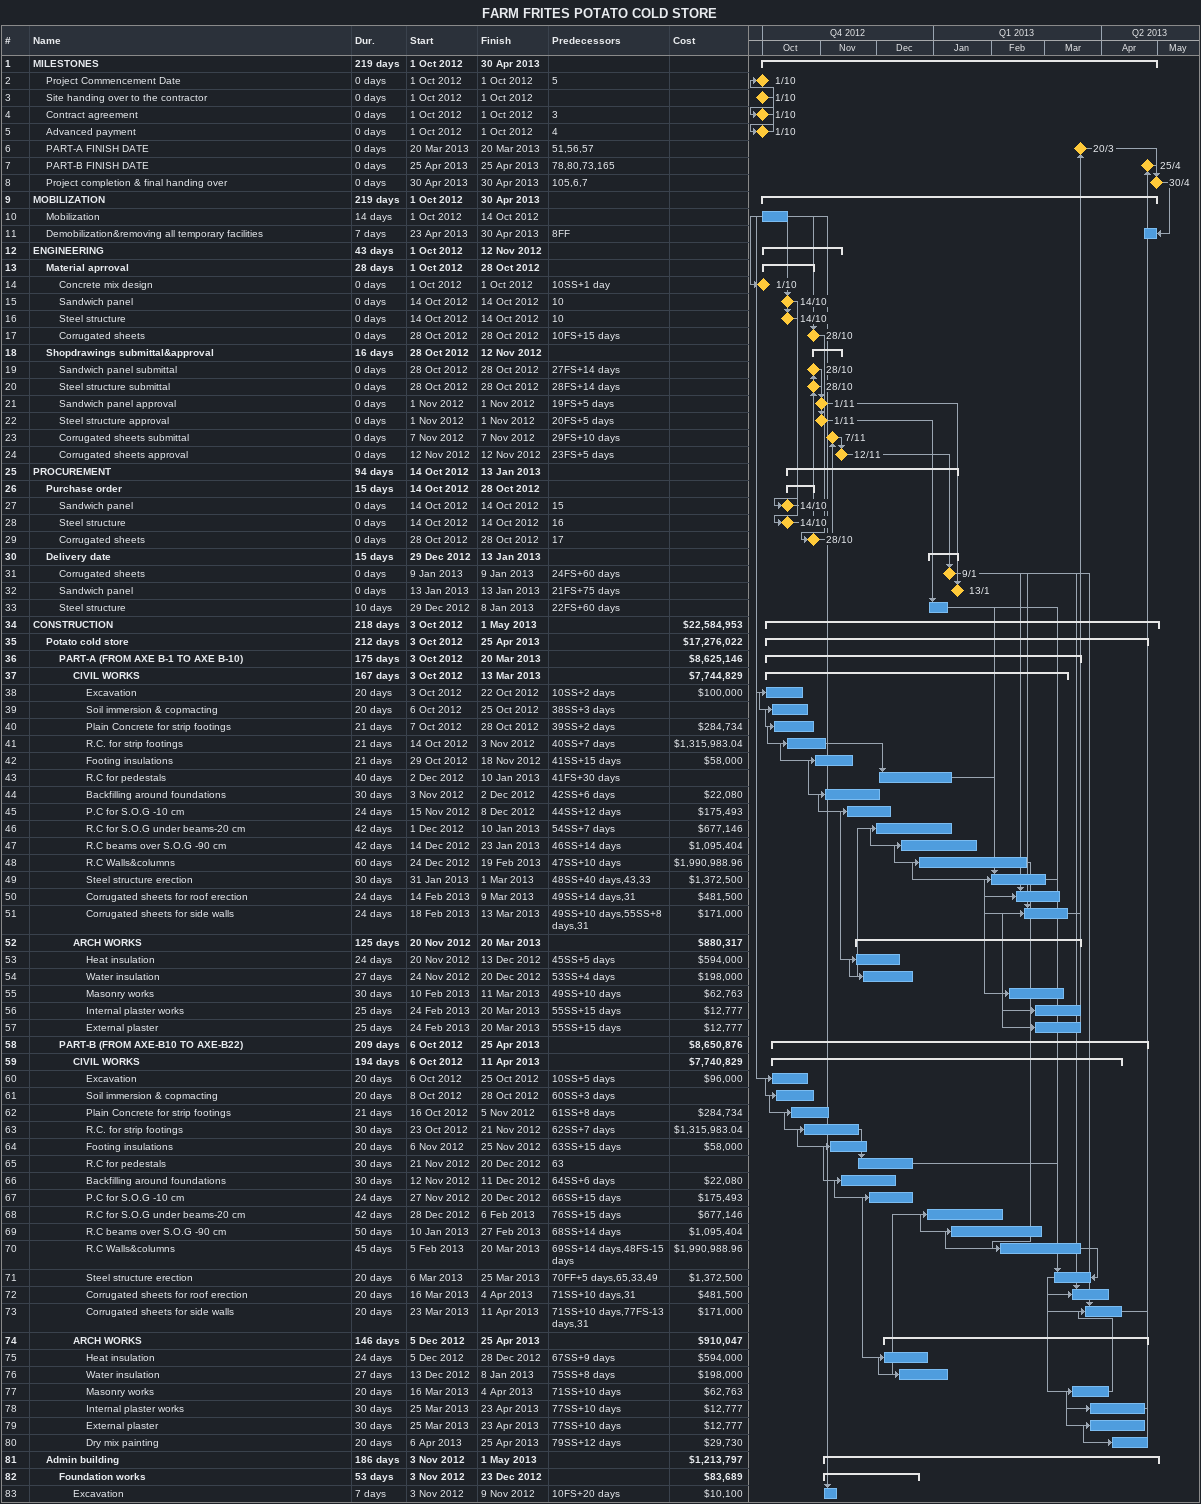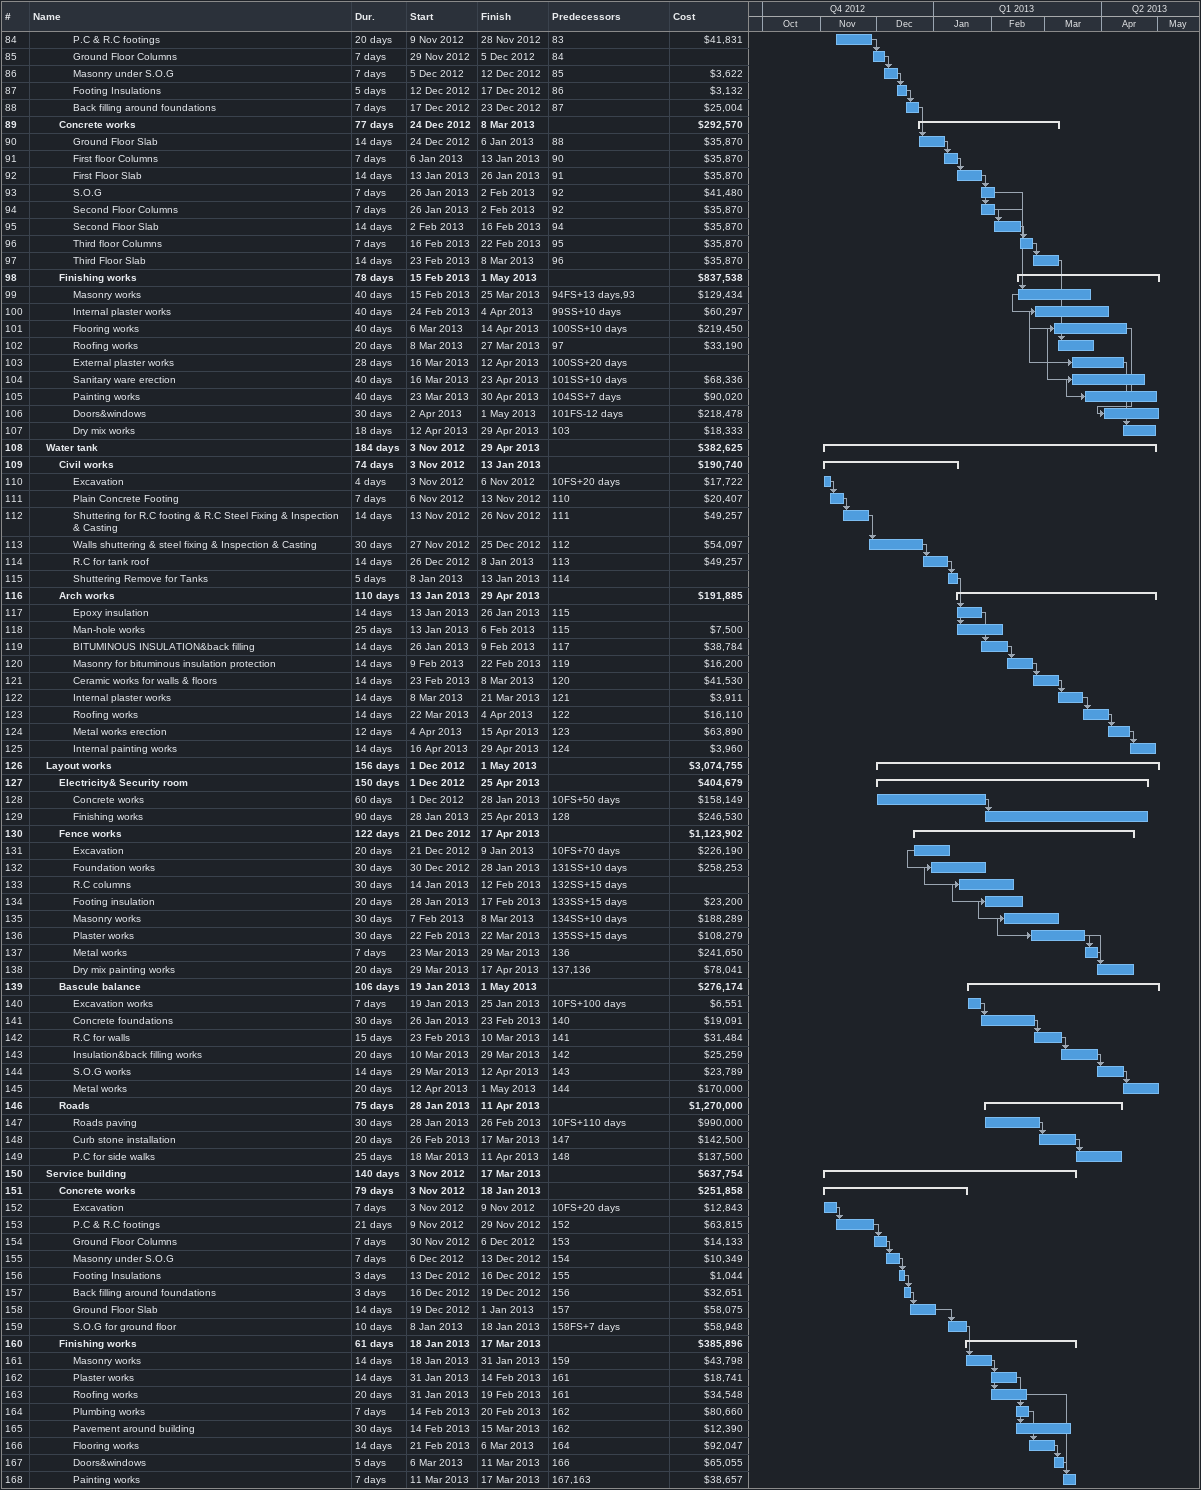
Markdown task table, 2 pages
FARM FRITES POTATO COLD STORE

| ID | Level | Task | Duration | Start | Finish | Predecessors | Cost ($) |
|---|---|---|---|---|---|---|---|
| 1 | 1 | **MILESTONES** | 219d | 2012-10-01 | 2013-04-30 |  |  |
| 2 | 2 | Project Commencement Date | 0d | 2012-10-01 | 2012-10-01 | 5 |  |
| 3 | 2 | Site handing over to the contractor | 0d | 2012-10-01 | 2012-10-01 |  |  |
| 4 | 2 | Contract agreement | 0d | 2012-10-01 | 2012-10-01 | 3 |  |
| 5 | 2 | Advanced payment | 0d | 2012-10-01 | 2012-10-01 | 4 |  |
| 6 | 2 | PART-A FINISH DATE | 0d | 2013-03-20 | 2013-03-20 | 51, 56, 57 |  |
| 7 | 2 | PART-B FINISH DATE | 0d | 2013-04-25 | 2013-04-25 | 78, 80, 73, 165 |  |
| 8 | 2 | Project completion & final handing over | 0d | 2013-04-30 | 2013-04-30 | 105, 6, 7 |  |
| 9 | 1 | **MOBILIZATION** | 219d | 2012-10-01 | 2013-04-30 |  |  |
| 10 | 2 | Mobilization | 14d | 2012-10-01 | 2012-10-14 |  |  |
| 11 | 2 | Demobilization&removing all temporary facilities | 7d | 2013-04-23 | 2013-04-30 | 8FF |  |
| 12 | 1 | **ENGINEERING** | 43d | 2012-10-01 | 2012-11-12 |  |  |
| 13 | 2 | **Material aprroval** | 28d | 2012-10-01 | 2012-10-28 |  |  |
| 14 | 3 | Concrete mix design | 0d | 2012-10-01 | 2012-10-01 | 10SS+1d |  |
| 15 | 3 | Sandwich panel | 0d | 2012-10-14 | 2012-10-14 | 10 |  |
| 16 | 3 | Steel structure | 0d | 2012-10-14 | 2012-10-14 | 10 |  |
| 17 | 3 | Corrugated sheets | 0d | 2012-10-28 | 2012-10-28 | 10FS+15d |  |
| 18 | 2 | **Shopdrawings submittal&approval** | 16d | 2012-10-28 | 2012-11-12 |  |  |
| 19 | 3 | Sandwich panel submittal | 0d | 2012-10-28 | 2012-10-28 | 27FS+14d |  |
| 20 | 3 | Steel structure submittal | 0d | 2012-10-28 | 2012-10-28 | 28FS+14d |  |
| 21 | 3 | Sandwich panel approval | 0d | 2012-11-01 | 2012-11-01 | 19FS+5d |  |
| 22 | 3 | Steel structure approval | 0d | 2012-11-01 | 2012-11-01 | 20FS+5d |  |
| 23 | 3 | Corrugated sheets submittal | 0d | 2012-11-07 | 2012-11-07 | 29FS+10d |  |
| 24 | 3 | Corrugated sheets approval | 0d | 2012-11-12 | 2012-11-12 | 23FS+5d |  |
| 25 | 1 | **PROCUREMENT** | 94d | 2012-10-14 | 2013-01-13 |  |  |
| 26 | 2 | **Purchase order** | 15d | 2012-10-14 | 2012-10-28 |  |  |
| 27 | 3 | Sandwich panel | 0d | 2012-10-14 | 2012-10-14 | 15 |  |
| 28 | 3 | Steel structure | 0d | 2012-10-14 | 2012-10-14 | 16 |  |
| 29 | 3 | Corrugated sheets | 0d | 2012-10-28 | 2012-10-28 | 17 |  |
| 30 | 2 | **Delivery date** | 15d | 2012-12-29 | 2013-01-13 |  |  |
| 31 | 3 | Corrugated sheets | 0d | 2013-01-09 | 2013-01-09 | 24FS+60d |  |
| 32 | 3 | Sandwich panel | 0d | 2013-01-13 | 2013-01-13 | 21FS+75d |  |
| 33 | 3 | Steel structure | 10d | 2012-12-29 | 2013-01-08 | 22FS+60d |  |
| 34 | 1 | **CONSTRUCTION** | 218d | 2012-10-03 | 2013-05-01 |  | 22584953 |
| 35 | 2 | **Potato cold store** | 212d | 2012-10-03 | 2013-04-25 |  | 17276022 |
| 36 | 3 | **PART-A (FROM AXE B-1 TO AXE B-10)** | 175d | 2012-10-03 | 2013-03-20 |  | 8625146 |
| 37 | 4 | **CIVIL WORKS** | 167d | 2012-10-03 | 2013-03-13 |  | 7744829 |
| 38 | 5 | Excavation | 20d | 2012-10-03 | 2012-10-22 | 10SS+2d | 100000 |
| 39 | 5 | Soil immersion & copmacting | 20d | 2012-10-06 | 2012-10-25 | 38SS+3d |  |
| 40 | 5 | Plain Concrete for strip footings | 21d | 2012-10-07 | 2012-10-28 | 39SS+2d | 284734 |
| 41 | 5 | R.C. for strip footings | 21d | 2012-10-14 | 2012-11-03 | 40SS+7d | 1315983.04 |
| 42 | 5 | Footing insulations | 21d | 2012-10-29 | 2012-11-18 | 41SS+15d | 58000 |
| 43 | 5 | R.C for pedestals | 40d | 2012-12-02 | 2013-01-10 | 41FS+30d |  |
| 44 | 5 | Backfilling around foundations | 30d | 2012-11-03 | 2012-12-02 | 42SS+6d | 22080 |
| 45 | 5 | P.C for S.O.G -10 cm | 24d | 2012-11-15 | 2012-12-08 | 44SS+12d | 175493 |
| 46 | 5 | R.C for S.O.G under beams-20 cm | 42d | 2012-12-01 | 2013-01-10 | 54SS+7d | 677146 |
| 47 | 5 | R.C beams over S.O.G -90 cm | 42d | 2012-12-14 | 2013-01-23 | 46SS+14d | 1095404 |
| 48 | 5 | R.C Walls&columns | 60d | 2012-12-24 | 2013-02-19 | 47SS+10d | 1990988.96 |
| 49 | 5 | Steel structure erection | 30d | 2013-01-31 | 2013-03-01 | 48SS+40d, 43, 33 | 1372500 |
| 50 | 5 | Corrugated sheets for roof erection | 24d | 2013-02-14 | 2013-03-09 | 49SS+14d, 31 | 481500 |
| 51 | 5 | Corrugated sheets for side walls | 24d | 2013-02-18 | 2013-03-13 | 49SS+10d, 55SS+8d, 31 | 171000 |
| 52 | 4 | **ARCH WORKS** | 125d | 2012-11-20 | 2013-03-20 |  | 880317 |
| 53 | 5 | Heat insulation | 24d | 2012-11-20 | 2012-12-13 | 45SS+5d | 594000 |
| 54 | 5 | Water insulation | 27d | 2012-11-24 | 2012-12-20 | 53SS+4d | 198000 |
| 55 | 5 | Masonry works | 30d | 2013-02-10 | 2013-03-11 | 49SS+10d | 62763 |
| 56 | 5 | Internal plaster works | 25d | 2013-02-24 | 2013-03-20 | 55SS+15d | 12777 |
| 57 | 5 | External plaster | 25d | 2013-02-24 | 2013-03-20 | 55SS+15d | 12777 |
| 58 | 3 | **PART-B (FROM AXE-B10 TO AXE-B22)** | 209d | 2012-10-06 | 2013-04-25 |  | 8650876 |
| 59 | 4 | **CIVIL WORKS** | 194d | 2012-10-06 | 2013-04-11 |  | 7740829 |
| 60 | 5 | Excavation | 20d | 2012-10-06 | 2012-10-25 | 10SS+5d | 96000 |
| 61 | 5 | Soil immersion & copmacting | 20d | 2012-10-08 | 2012-10-28 | 60SS+3d |  |
| 62 | 5 | Plain Concrete for strip footings | 21d | 2012-10-16 | 2012-11-05 | 61SS+8d | 284734 |
| 63 | 5 | R.C. for strip footings | 30d | 2012-10-23 | 2012-11-21 | 62SS+7d | 1315983.04 |
| 64 | 5 | Footing insulations | 20d | 2012-11-06 | 2012-11-25 | 63SS+15d | 58000 |
| 65 | 5 | R.C for pedestals | 30d | 2012-11-21 | 2012-12-20 | 63 |  |
| 66 | 5 | Backfilling around foundations | 30d | 2012-11-12 | 2012-12-11 | 64SS+6d | 22080 |
| 67 | 5 | P.C for S.O.G -10 cm | 24d | 2012-11-27 | 2012-12-20 | 66SS+15d | 175493 |
| 68 | 5 | R.C for S.O.G under beams-20 cm | 42d | 2012-12-28 | 2013-02-06 | 76SS+15d | 677146 |
| 69 | 5 | R.C beams over S.O.G -90 cm | 50d | 2013-01-10 | 2013-02-27 | 68SS+14d | 1095404 |
| 70 | 5 | R.C Walls&columns | 45d | 2013-02-05 | 2013-03-20 | 69SS+14d, 48FS-15d | 1990988.96 |
| 71 | 5 | Steel structure erection | 20d | 2013-03-06 | 2013-03-25 | 70FF+5d, 65, 33, 49 | 1372500 |
| 72 | 5 | Corrugated sheets for roof erection | 20d | 2013-03-16 | 2013-04-04 | 71SS+10d, 31 | 481500 |
| 73 | 5 | Corrugated sheets for side walls | 20d | 2013-03-23 | 2013-04-11 | 71SS+10d, 77FS-13d, 31 | 171000 |
| 74 | 4 | **ARCH WORKS** | 146d | 2012-12-05 | 2013-04-25 |  | 910047 |
| 75 | 5 | Heat insulation | 24d | 2012-12-05 | 2012-12-28 | 67SS+9d | 594000 |
| 76 | 5 | Water insulation | 27d | 2012-12-13 | 2013-01-08 | 75SS+8d | 198000 |
| 77 | 5 | Masonry works | 20d | 2013-03-16 | 2013-04-04 | 71SS+10d | 62763 |
| 78 | 5 | Internal plaster works | 30d | 2013-03-25 | 2013-04-23 | 77SS+10d | 12777 |
| 79 | 5 | External plaster | 30d | 2013-03-25 | 2013-04-23 | 77SS+10d | 12777 |
| 80 | 5 | Dry mix painting | 20d | 2013-04-06 | 2013-04-25 | 79SS+12d | 29730 |
| 81 | 2 | **Admin building** | 186d | 2012-11-03 | 2013-05-01 |  | 1213797 |
| 82 | 3 | **Foundation works** | 53d | 2012-11-03 | 2012-12-23 |  | 83689 |
| 83 | 4 | Excavation | 7d | 2012-11-03 | 2012-11-09 | 10FS+20d | 10100 |
| 84 | 4 | P.C & R.C footings | 20d | 2012-11-09 | 2012-11-28 | 83 | 41831 |
| 85 | 4 | Ground Floor Columns | 7d | 2012-11-29 | 2012-12-05 | 84 |  |
| 86 | 4 | Masonry under S.O.G | 7d | 2012-12-05 | 2012-12-12 | 85 | 3622 |
| 87 | 4 | Footing Insulations | 5d | 2012-12-12 | 2012-12-17 | 86 | 3132 |
| 88 | 4 | Back filling around foundations | 7d | 2012-12-17 | 2012-12-23 | 87 | 25004 |
| 89 | 3 | **Concrete works** | 77d | 2012-12-24 | 2013-03-08 |  | 292570 |
| 90 | 4 | Ground Floor Slab | 14d | 2012-12-24 | 2013-01-06 | 88 | 35870 |
| 91 | 4 | First floor Columns | 7d | 2013-01-06 | 2013-01-13 | 90 | 35870 |
| 92 | 4 | First Floor Slab | 14d | 2013-01-13 | 2013-01-26 | 91 | 35870 |
| 93 | 4 | S.O.G | 7d | 2013-01-26 | 2013-02-02 | 92 | 41480 |
| 94 | 4 | Second Floor Columns | 7d | 2013-01-26 | 2013-02-02 | 92 | 35870 |
| 95 | 4 | Second Floor Slab | 14d | 2013-02-02 | 2013-02-16 | 94 | 35870 |
| 96 | 4 | Third floor Columns | 7d | 2013-02-16 | 2013-02-22 | 95 | 35870 |
| 97 | 4 | Third Floor Slab | 14d | 2013-02-23 | 2013-03-08 | 96 | 35870 |
| 98 | 3 | **Finishing works** | 78d | 2013-02-15 | 2013-05-01 |  | 837538 |
| 99 | 4 | Masonry works | 40d | 2013-02-15 | 2013-03-25 | 94FS+13d, 93 | 129434 |
| 100 | 4 | Internal plaster works | 40d | 2013-02-24 | 2013-04-04 | 99SS+10d | 60297 |
| 101 | 4 | Flooring works | 40d | 2013-03-06 | 2013-04-14 | 100SS+10d | 219450 |
| 102 | 4 | Roofing works | 20d | 2013-03-08 | 2013-03-27 | 97 | 33190 |
| 103 | 4 | External plaster works | 28d | 2013-03-16 | 2013-04-12 | 100SS+20d |  |
| 104 | 4 | Sanitary ware erection | 40d | 2013-03-16 | 2013-04-23 | 101SS+10d | 68336 |
| 105 | 4 | Painting works | 40d | 2013-03-23 | 2013-04-30 | 104SS+7d | 90020 |
| 106 | 4 | Doors&windows | 30d | 2013-04-02 | 2013-05-01 | 101FS-12d | 218478 |
| 107 | 4 | Dry mix works | 18d | 2013-04-12 | 2013-04-29 | 103 | 18333 |
| 108 | 2 | **Water tank** | 184d | 2012-11-03 | 2013-04-29 |  | 382625 |
| 109 | 3 | **Civil works** | 74d | 2012-11-03 | 2013-01-13 |  | 190740 |
| 110 | 4 | Excavation | 4d | 2012-11-03 | 2012-11-06 | 10FS+20d | 17722 |
| 111 | 4 | Plain Concrete Footing | 7d | 2012-11-06 | 2012-11-13 | 110 | 20407 |
| 112 | 4 | Shuttering for R.C footing & R.C Steel Fixing & Inspection & Casting | 14d | 2012-11-13 | 2012-11-26 | 111 | 49257 |
| 113 | 4 | Walls shuttering & steel fixing & Inspection & Casting | 30d | 2012-11-27 | 2012-12-25 | 112 | 54097 |
| 114 | 4 | R.C for tank roof | 14d | 2012-12-26 | 2013-01-08 | 113 | 49257 |
| 115 | 4 | Shuttering Remove for Tanks | 5d | 2013-01-08 | 2013-01-13 | 114 |  |
| 116 | 3 | **Arch works** | 110d | 2013-01-13 | 2013-04-29 |  | 191885 |
| 117 | 4 | Epoxy insulation | 14d | 2013-01-13 | 2013-01-26 | 115 |  |
| 118 | 4 | Man-hole works | 25d | 2013-01-13 | 2013-02-06 | 115 | 7500 |
| 119 | 4 | BITUMINOUS INSULATION&back filling | 14d | 2013-01-26 | 2013-02-09 | 117 | 38784 |
| 120 | 4 | Masonry for bituminous insulation protection | 14d | 2013-02-09 | 2013-02-22 | 119 | 16200 |
| 121 | 4 | Ceramic works for walls & floors | 14d | 2013-02-23 | 2013-03-08 | 120 | 41530 |
| 122 | 4 | Internal plaster works | 14d | 2013-03-08 | 2013-03-21 | 121 | 3911 |
| 123 | 4 | Roofing works | 14d | 2013-03-22 | 2013-04-04 | 122 | 16110 |
| 124 | 4 | Metal works erection | 12d | 2013-04-04 | 2013-04-15 | 123 | 63890 |
| 125 | 4 | Internal painting works | 14d | 2013-04-16 | 2013-04-29 | 124 | 3960 |
| 126 | 2 | **Layout works** | 156d | 2012-12-01 | 2013-05-01 |  | 3074755 |
| 127 | 3 | **Electricity& Security room** | 150d | 2012-12-01 | 2013-04-25 |  | 404679 |
| 128 | 4 | Concrete works | 60d | 2012-12-01 | 2013-01-28 | 10FS+50d | 158149 |
| 129 | 4 | Finishing works | 90d | 2013-01-28 | 2013-04-25 | 128 | 246530 |
| 130 | 3 | **Fence works** | 122d | 2012-12-21 | 2013-04-17 |  | 1123902 |
| 131 | 4 | Excavation | 20d | 2012-12-21 | 2013-01-09 | 10FS+70d | 226190 |
| 132 | 4 | Foundation works | 30d | 2012-12-30 | 2013-01-28 | 131SS+10d | 258253 |
| 133 | 4 | R.C columns | 30d | 2013-01-14 | 2013-02-12 | 132SS+15d |  |
| 134 | 4 | Footing insulation | 20d | 2013-01-28 | 2013-02-17 | 133SS+15d | 23200 |
| 135 | 4 | Masonry works | 30d | 2013-02-07 | 2013-03-08 | 134SS+10d | 188289 |
| 136 | 4 | Plaster works | 30d | 2013-02-22 | 2013-03-22 | 135SS+15d | 108279 |
| 137 | 4 | Metal works | 7d | 2013-03-23 | 2013-03-29 | 136 | 241650 |
| 138 | 4 | Dry mix painting works | 20d | 2013-03-29 | 2013-04-17 | 137, 136 | 78041 |
| 139 | 3 | **Bascule balance** | 106d | 2013-01-19 | 2013-05-01 |  | 276174 |
| 140 | 4 | Excavation works | 7d | 2013-01-19 | 2013-01-25 | 10FS+100d | 6551 |
| 141 | 4 | Concrete foundations | 30d | 2013-01-26 | 2013-02-23 | 140 | 19091 |
| 142 | 4 | R.C for walls | 15d | 2013-02-23 | 2013-03-10 | 141 | 31484 |
| 143 | 4 | Insulation&back filling works | 20d | 2013-03-10 | 2013-03-29 | 142 | 25259 |
| 144 | 4 | S.O.G works | 14d | 2013-03-29 | 2013-04-12 | 143 | 23789 |
| 145 | 4 | Metal works | 20d | 2013-04-12 | 2013-05-01 | 144 | 170000 |
| 146 | 3 | **Roads** | 75d | 2013-01-28 | 2013-04-11 |  | 1270000 |
| 147 | 4 | Roads paving | 30d | 2013-01-28 | 2013-02-26 | 10FS+110d | 990000 |
| 148 | 4 | Curb stone installation | 20d | 2013-02-26 | 2013-03-17 | 147 | 142500 |
| 149 | 4 | P.C for side walks | 25d | 2013-03-18 | 2013-04-11 | 148 | 137500 |
| 150 | 2 | **Service building** | 140d | 2012-11-03 | 2013-03-17 |  | 637754 |
| 151 | 3 | **Concrete works** | 79d | 2012-11-03 | 2013-01-18 |  | 251858 |
| 152 | 4 | Excavation | 7d | 2012-11-03 | 2012-11-09 | 10FS+20d | 12843 |
| 153 | 4 | P.C & R.C footings | 21d | 2012-11-09 | 2012-11-29 | 152 | 63815 |
| 154 | 4 | Ground Floor Columns | 7d | 2012-11-30 | 2012-12-06 | 153 | 14133 |
| 155 | 4 | Masonry under S.O.G | 7d | 2012-12-06 | 2012-12-13 | 154 | 10349 |
| 156 | 4 | Footing Insulations | 3d | 2012-12-13 | 2012-12-16 | 155 | 1044 |
| 157 | 4 | Back filling around foundations | 3d | 2012-12-16 | 2012-12-19 | 156 | 32651 |
| 158 | 4 | Ground Floor Slab | 14d | 2012-12-19 | 2013-01-01 | 157 | 58075 |
| 159 | 4 | S.O.G for ground floor | 10d | 2013-01-08 | 2013-01-18 | 158FS+7d | 58948 |
| 160 | 3 | **Finishing works** | 61d | 2013-01-18 | 2013-03-17 |  | 385896 |
| 161 | 4 | Masonry works | 14d | 2013-01-18 | 2013-01-31 | 159 | 43798 |
| 162 | 4 | Plaster works | 14d | 2013-01-31 | 2013-02-14 | 161 | 18741 |
| 163 | 4 | Roofing works | 20d | 2013-01-31 | 2013-02-19 | 161 | 34548 |
| 164 | 4 | Plumbing works | 7d | 2013-02-14 | 2013-02-20 | 162 | 80660 |
| 165 | 4 | Pavement around building | 30d | 2013-02-14 | 2013-03-15 | 162 | 12390 |
| 166 | 4 | Flooring works | 14d | 2013-02-21 | 2013-03-06 | 164 | 92047 |
| 167 | 4 | Doors&windows | 5d | 2013-03-06 | 2013-03-11 | 166 | 65055 |
| 168 | 4 | Painting works | 7d | 2013-03-11 | 2013-03-17 | 167, 163 | 38657 |
